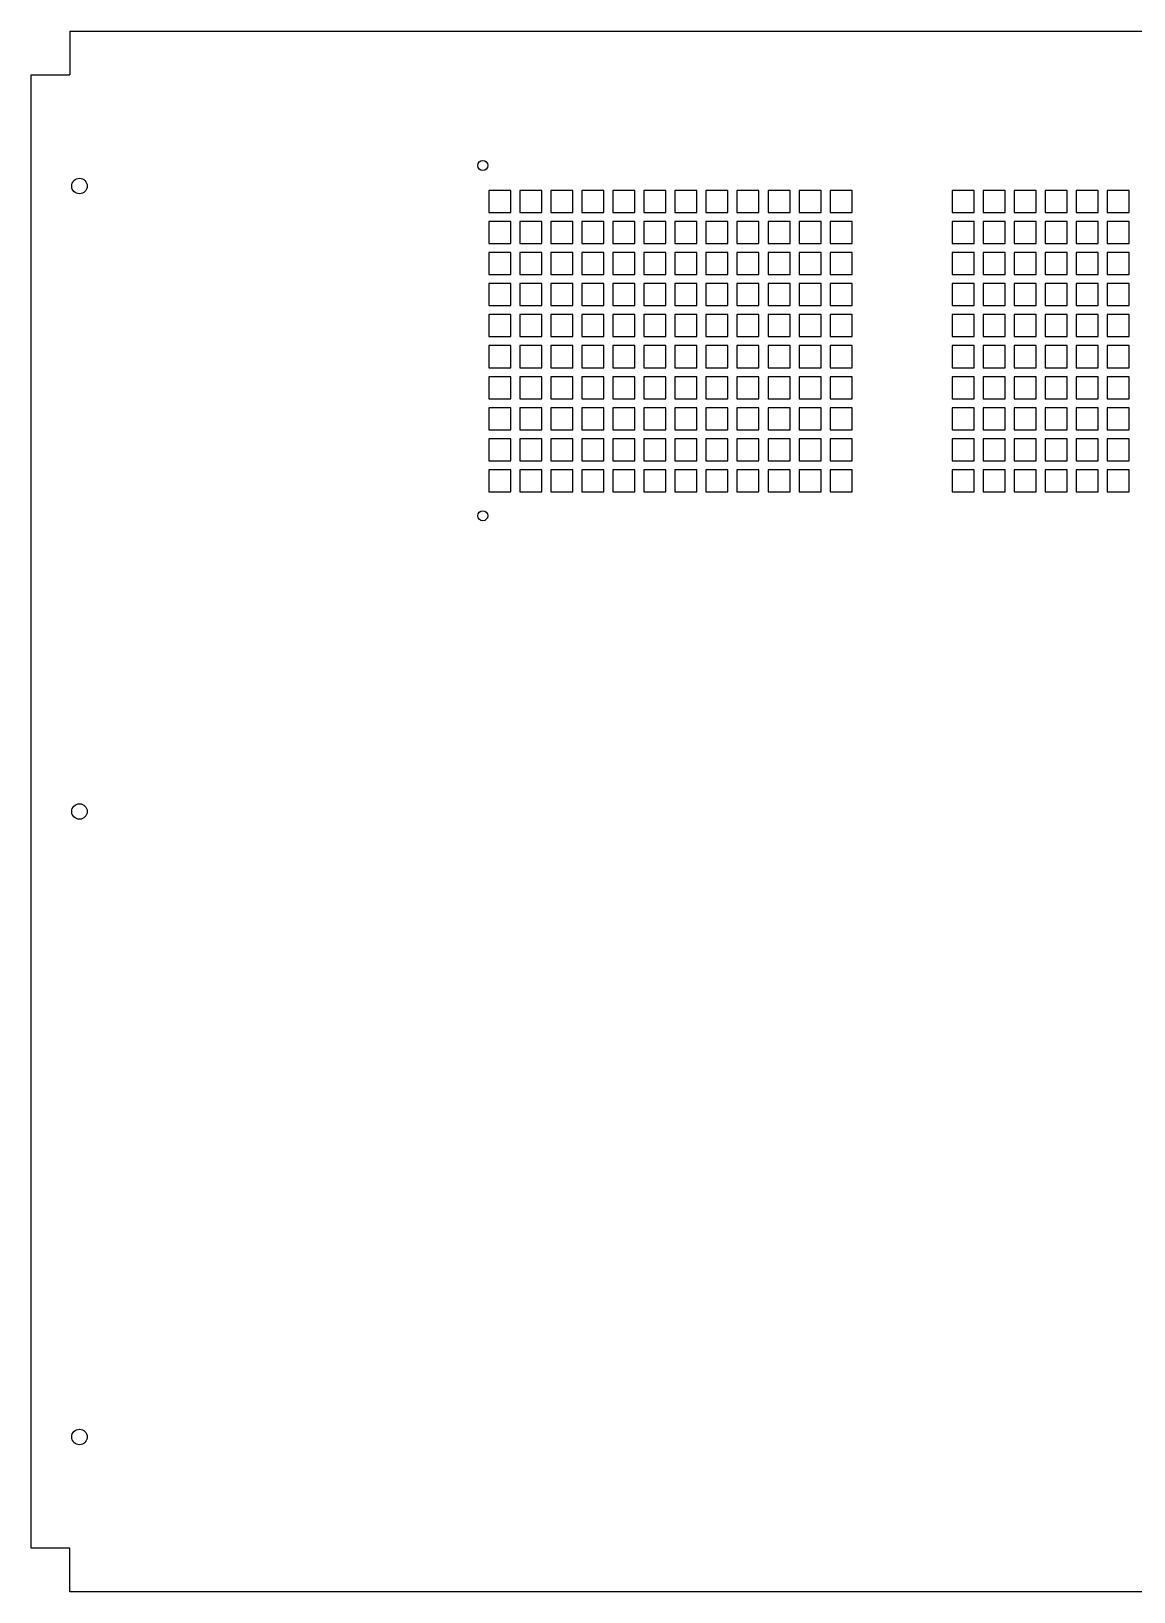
# Model space of a CAD drawing. Header units: inches. Extents: x -22 to 22, y -15.6 to 15.6.
# Drawn here: x -22.03 to 0, y -15.59 to 15.59 of the extents above; entities that cross this region are included whole.
import ezdxf

# ---------------------------------------------------------------- set-up
doc = ezdxf.new("R2010")
doc.units = ezdxf.units.IN
doc.header["$MEASUREMENT"] = 0

msp = doc.modelspace()

# ---------------------------------------------------------------- linework, layer by layer
at = {"color": 7, "linetype": 'Continuous', "lineweight": 25}
for p, q in [((-21.255, 15.594), (21.255, 15.594)), ((-21.255, 15.594), (-21.255, 14.72)), ((-22.029, -14.72), (-22.029, 14.72)), ((-22.029, 14.72), (-21.255, 14.72)), ((-12.445, 12.41), (-12.885, 12.41)), ((-12.885, 12.41), (-12.885, 11.97)), ((-12.445, 11.97), (-12.445, 12.41)), ((-11.825, 12.41), (-12.265, 12.41)), ((-12.265, 12.41), (-12.265, 11.97)), ((-11.825, 11.97), (-11.825, 12.41)), ((-11.205, 12.41), (-11.645, 12.41)), ((-11.645, 12.41), (-11.645, 11.97)), ((-11.205, 11.97), (-11.205, 12.41)), ((-10.585, 12.41), (-11.025, 12.41)), ((-11.025, 12.41), (-11.025, 11.97)), ((-10.585, 11.97), (-10.585, 12.41)), ((-9.965, 12.41), (-10.405, 12.41)), ((-10.405, 12.41), (-10.405, 11.97)), ((-9.965, 11.97), (-9.965, 12.41)), ((-9.345, 12.41), (-9.785, 12.41)), ((-9.785, 12.41), (-9.785, 11.97)), ((-9.345, 11.97), (-9.345, 12.41)), ((-8.725, 12.41), (-9.165, 12.41)), ((-9.165, 12.41), (-9.165, 11.97)), ((-8.725, 11.97), (-8.725, 12.41)), ((-8.105, 12.41), (-8.545, 12.41)), ((-8.545, 12.41), (-8.545, 11.97)), ((-8.105, 11.97), (-8.105, 12.41)), ((-7.485, 12.41), (-7.925, 12.41)), ((-7.925, 12.41), (-7.925, 11.97)), ((-7.485, 11.97), (-7.485, 12.41)), ((-6.865, 12.41), (-7.305, 12.41)), ((-7.305, 12.41), (-7.305, 11.97)), ((-6.865, 11.97), (-6.865, 12.41)), ((-6.245, 12.41), (-6.685, 12.41)), ((-6.685, 12.41), (-6.685, 11.97)), ((-6.245, 11.97), (-6.245, 12.41)), ((-5.625, 12.41), (-6.065, 12.41)), ((-6.065, 12.41), (-6.065, 11.97)), ((-5.625, 11.97), (-5.625, 12.41)), ((-3.185, 12.41), (-3.625, 12.41)), ((-3.625, 12.41), (-3.625, 11.97)), ((-3.185, 11.97), (-3.185, 12.41)), ((-2.565, 12.41), (-3.005, 12.41)), ((-3.005, 12.41), (-3.005, 11.97)), ((-2.565, 11.97), (-2.565, 12.41)), ((-1.945, 12.41), (-2.385, 12.41)), ((-2.385, 12.41), (-2.385, 11.97)), ((-1.945, 11.97), (-1.945, 12.41)), ((-1.325, 12.41), (-1.765, 12.41)), ((-1.765, 12.41), (-1.765, 11.97)), ((-1.325, 11.97), (-1.325, 12.41)), ((-0.705, 12.41), (-1.145, 12.41)), ((-1.145, 12.41), (-1.145, 11.97)), ((-0.705, 11.97), (-0.705, 12.41)), ((-0.085, 12.41), (-0.525, 12.41)), ((-0.525, 12.41), (-0.525, 11.97)), ((-0.085, 11.97), (-0.085, 12.41)), ((-12.885, 11.97), (-12.445, 11.97)), ((-12.265, 11.97), (-11.825, 11.97)), ((-11.645, 11.97), (-11.205, 11.97)), ((-11.025, 11.97), (-10.585, 11.97)), ((-10.405, 11.97), (-9.965, 11.97)), ((-9.785, 11.97), (-9.345, 11.97)), ((-9.165, 11.97), (-8.725, 11.97)), ((-8.545, 11.97), (-8.105, 11.97)), ((-7.925, 11.97), (-7.485, 11.97)), ((-7.305, 11.97), (-6.865, 11.97)), ((-6.685, 11.97), (-6.245, 11.97)), ((-6.065, 11.97), (-5.625, 11.97)), ((-3.625, 11.97), (-3.185, 11.97)), ((-3.005, 11.97), (-2.565, 11.97)), ((-2.385, 11.97), (-1.945, 11.97)), ((-1.765, 11.97), (-1.325, 11.97)), ((-1.145, 11.97), (-0.705, 11.97)), ((-0.525, 11.97), (-0.085, 11.97)), ((-12.445, 11.79), (-12.885, 11.79)), ((-12.885, 11.79), (-12.885, 11.35)), ((-12.445, 11.35), (-12.445, 11.79)), ((-11.825, 11.79), (-12.265, 11.79)), ((-12.265, 11.79), (-12.265, 11.35)), ((-11.825, 11.35), (-11.825, 11.79)), ((-11.205, 11.79), (-11.645, 11.79)), ((-11.645, 11.79), (-11.645, 11.35)), ((-11.205, 11.35), (-11.205, 11.79)), ((-10.585, 11.79), (-11.025, 11.79)), ((-11.025, 11.79), (-11.025, 11.35)), ((-10.585, 11.35), (-10.585, 11.79)), ((-9.965, 11.79), (-10.405, 11.79)), ((-10.405, 11.79), (-10.405, 11.35)), ((-9.965, 11.35), (-9.965, 11.79)), ((-9.345, 11.79), (-9.785, 11.79)), ((-9.785, 11.79), (-9.785, 11.35)), ((-9.345, 11.35), (-9.345, 11.79)), ((-8.725, 11.79), (-9.165, 11.79)), ((-9.165, 11.79), (-9.165, 11.35)), ((-8.725, 11.35), (-8.725, 11.79)), ((-8.105, 11.79), (-8.545, 11.79)), ((-8.545, 11.79), (-8.545, 11.35)), ((-8.105, 11.35), (-8.105, 11.79)), ((-7.485, 11.79), (-7.925, 11.79)), ((-7.925, 11.79), (-7.925, 11.35)), ((-7.485, 11.35), (-7.485, 11.79)), ((-6.865, 11.79), (-7.305, 11.79)), ((-7.305, 11.79), (-7.305, 11.35)), ((-6.865, 11.35), (-6.865, 11.79)), ((-6.245, 11.79), (-6.685, 11.79)), ((-6.685, 11.79), (-6.685, 11.35)), ((-6.245, 11.35), (-6.245, 11.79)), ((-5.625, 11.79), (-6.065, 11.79)), ((-6.065, 11.79), (-6.065, 11.35)), ((-5.625, 11.35), (-5.625, 11.79)), ((-3.185, 11.79), (-3.625, 11.79)), ((-3.625, 11.79), (-3.625, 11.35)), ((-3.185, 11.35), (-3.185, 11.79)), ((-2.565, 11.79), (-3.005, 11.79)), ((-3.005, 11.79), (-3.005, 11.35)), ((-2.565, 11.35), (-2.565, 11.79)), ((-1.945, 11.79), (-2.385, 11.79)), ((-2.385, 11.79), (-2.385, 11.35)), ((-1.945, 11.35), (-1.945, 11.79)), ((-1.325, 11.79), (-1.765, 11.79)), ((-1.765, 11.79), (-1.765, 11.35)), ((-1.325, 11.35), (-1.325, 11.79)), ((-0.705, 11.79), (-1.145, 11.79)), ((-1.145, 11.79), (-1.145, 11.35)), ((-0.705, 11.35), (-0.705, 11.79)), ((-0.085, 11.79), (-0.525, 11.79)), ((-0.525, 11.79), (-0.525, 11.35)), ((-0.085, 11.35), (-0.085, 11.79)), ((-12.885, 11.35), (-12.445, 11.35)), ((-12.265, 11.35), (-11.825, 11.35)), ((-11.645, 11.35), (-11.205, 11.35)), ((-11.025, 11.35), (-10.585, 11.35)), ((-10.405, 11.35), (-9.965, 11.35)), ((-9.785, 11.35), (-9.345, 11.35)), ((-9.165, 11.35), (-8.725, 11.35)), ((-8.545, 11.35), (-8.105, 11.35)), ((-7.925, 11.35), (-7.485, 11.35)), ((-7.305, 11.35), (-6.865, 11.35)), ((-6.685, 11.35), (-6.245, 11.35)), ((-6.065, 11.35), (-5.625, 11.35)), ((-3.625, 11.35), (-3.185, 11.35)), ((-3.005, 11.35), (-2.565, 11.35)), ((-2.385, 11.35), (-1.945, 11.35)), ((-1.765, 11.35), (-1.325, 11.35)), ((-1.145, 11.35), (-0.705, 11.35)), ((-0.525, 11.35), (-0.085, 11.35)), ((-12.445, 11.17), (-12.885, 11.17)), ((-12.885, 11.17), (-12.885, 10.73)), ((-12.445, 10.73), (-12.445, 11.17)), ((-11.825, 11.17), (-12.265, 11.17)), ((-12.265, 11.17), (-12.265, 10.73)), ((-11.825, 10.73), (-11.825, 11.17)), ((-11.205, 11.17), (-11.645, 11.17)), ((-11.645, 11.17), (-11.645, 10.73)), ((-11.205, 10.73), (-11.205, 11.17)), ((-10.585, 11.17), (-11.025, 11.17)), ((-11.025, 11.17), (-11.025, 10.73)), ((-10.585, 10.73), (-10.585, 11.17)), ((-9.965, 11.17), (-10.405, 11.17)), ((-10.405, 11.17), (-10.405, 10.73)), ((-9.965, 10.73), (-9.965, 11.17)), ((-9.345, 11.17), (-9.785, 11.17)), ((-9.785, 11.17), (-9.785, 10.73)), ((-9.345, 10.73), (-9.345, 11.17)), ((-8.725, 11.17), (-9.165, 11.17)), ((-9.165, 11.17), (-9.165, 10.73)), ((-8.725, 10.73), (-8.725, 11.17)), ((-8.105, 11.17), (-8.545, 11.17)), ((-8.545, 11.17), (-8.545, 10.73)), ((-8.105, 10.73), (-8.105, 11.17)), ((-7.485, 11.17), (-7.925, 11.17)), ((-7.925, 11.17), (-7.925, 10.73)), ((-7.485, 10.73), (-7.485, 11.17)), ((-6.865, 11.17), (-7.305, 11.17)), ((-7.305, 11.17), (-7.305, 10.73)), ((-6.865, 10.73), (-6.865, 11.17)), ((-6.245, 11.17), (-6.685, 11.17)), ((-6.685, 11.17), (-6.685, 10.73)), ((-6.245, 10.73), (-6.245, 11.17)), ((-5.625, 11.17), (-6.065, 11.17)), ((-6.065, 11.17), (-6.065, 10.73)), ((-5.625, 10.73), (-5.625, 11.17)), ((-3.185, 11.17), (-3.625, 11.17)), ((-3.625, 11.17), (-3.625, 10.73)), ((-3.185, 10.73), (-3.185, 11.17)), ((-2.565, 11.17), (-3.005, 11.17)), ((-3.005, 11.17), (-3.005, 10.73)), ((-2.565, 10.73), (-2.565, 11.17)), ((-1.945, 11.17), (-2.385, 11.17)), ((-2.385, 11.17), (-2.385, 10.73)), ((-1.945, 10.73), (-1.945, 11.17)), ((-1.325, 11.17), (-1.765, 11.17)), ((-1.765, 11.17), (-1.765, 10.73)), ((-1.325, 10.73), (-1.325, 11.17)), ((-0.705, 11.17), (-1.145, 11.17)), ((-1.145, 11.17), (-1.145, 10.73)), ((-0.705, 10.73), (-0.705, 11.17)), ((-0.085, 11.17), (-0.525, 11.17)), ((-0.525, 11.17), (-0.525, 10.73)), ((-0.085, 10.73), (-0.085, 11.17)), ((-12.885, 10.73), (-12.445, 10.73)), ((-12.265, 10.73), (-11.825, 10.73)), ((-11.645, 10.73), (-11.205, 10.73)), ((-11.025, 10.73), (-10.585, 10.73)), ((-10.405, 10.73), (-9.965, 10.73)), ((-9.785, 10.73), (-9.345, 10.73)), ((-9.165, 10.73), (-8.725, 10.73)), ((-8.545, 10.73), (-8.105, 10.73)), ((-7.925, 10.73), (-7.485, 10.73)), ((-7.305, 10.73), (-6.865, 10.73)), ((-6.685, 10.73), (-6.245, 10.73)), ((-6.065, 10.73), (-5.625, 10.73)), ((-3.625, 10.73), (-3.185, 10.73)), ((-3.005, 10.73), (-2.565, 10.73)), ((-2.385, 10.73), (-1.945, 10.73)), ((-1.765, 10.73), (-1.325, 10.73)), ((-1.145, 10.73), (-0.705, 10.73)), ((-0.525, 10.73), (-0.085, 10.73)), ((-12.445, 10.55), (-12.885, 10.55)), ((-12.885, 10.55), (-12.885, 10.11)), ((-12.445, 10.11), (-12.445, 10.55)), ((-11.825, 10.55), (-12.265, 10.55)), ((-12.265, 10.55), (-12.265, 10.11)), ((-11.825, 10.11), (-11.825, 10.55)), ((-11.205, 10.55), (-11.645, 10.55)), ((-11.645, 10.55), (-11.645, 10.11)), ((-11.205, 10.11), (-11.205, 10.55)), ((-10.585, 10.55), (-11.025, 10.55)), ((-11.025, 10.55), (-11.025, 10.11)), ((-10.585, 10.11), (-10.585, 10.55)), ((-9.965, 10.55), (-10.405, 10.55)), ((-10.405, 10.55), (-10.405, 10.11)), ((-9.965, 10.11), (-9.965, 10.55)), ((-9.345, 10.55), (-9.785, 10.55)), ((-9.785, 10.55), (-9.785, 10.11)), ((-9.345, 10.11), (-9.345, 10.55)), ((-8.725, 10.55), (-9.165, 10.55)), ((-9.165, 10.55), (-9.165, 10.11)), ((-8.725, 10.11), (-8.725, 10.55)), ((-8.105, 10.55), (-8.545, 10.55)), ((-8.545, 10.55), (-8.545, 10.11)), ((-8.105, 10.11), (-8.105, 10.55)), ((-7.485, 10.55), (-7.925, 10.55)), ((-7.925, 10.55), (-7.925, 10.11)), ((-7.485, 10.11), (-7.485, 10.55)), ((-6.865, 10.55), (-7.305, 10.55)), ((-7.305, 10.55), (-7.305, 10.11)), ((-6.865, 10.11), (-6.865, 10.55)), ((-6.245, 10.55), (-6.685, 10.55)), ((-6.685, 10.55), (-6.685, 10.11)), ((-6.245, 10.11), (-6.245, 10.55)), ((-5.625, 10.55), (-6.065, 10.55)), ((-6.065, 10.55), (-6.065, 10.11)), ((-5.625, 10.11), (-5.625, 10.55)), ((-3.185, 10.55), (-3.625, 10.55)), ((-3.625, 10.55), (-3.625, 10.11)), ((-3.185, 10.11), (-3.185, 10.55)), ((-2.565, 10.55), (-3.005, 10.55)), ((-3.005, 10.55), (-3.005, 10.11)), ((-2.565, 10.11), (-2.565, 10.55)), ((-1.945, 10.55), (-2.385, 10.55)), ((-2.385, 10.55), (-2.385, 10.11)), ((-1.945, 10.11), (-1.945, 10.55)), ((-1.325, 10.55), (-1.765, 10.55)), ((-1.765, 10.55), (-1.765, 10.11)), ((-1.325, 10.11), (-1.325, 10.55)), ((-0.705, 10.55), (-1.145, 10.55)), ((-1.145, 10.55), (-1.145, 10.11)), ((-0.705, 10.11), (-0.705, 10.55)), ((-0.085, 10.55), (-0.525, 10.55)), ((-0.525, 10.55), (-0.525, 10.11)), ((-0.085, 10.11), (-0.085, 10.55)), ((-12.885, 10.11), (-12.445, 10.11)), ((-12.265, 10.11), (-11.825, 10.11)), ((-11.645, 10.11), (-11.205, 10.11)), ((-11.025, 10.11), (-10.585, 10.11)), ((-10.405, 10.11), (-9.965, 10.11)), ((-9.785, 10.11), (-9.345, 10.11)), ((-9.165, 10.11), (-8.725, 10.11)), ((-8.545, 10.11), (-8.105, 10.11)), ((-7.925, 10.11), (-7.485, 10.11)), ((-7.305, 10.11), (-6.865, 10.11)), ((-6.685, 10.11), (-6.245, 10.11)), ((-6.065, 10.11), (-5.625, 10.11)), ((-3.625, 10.11), (-3.185, 10.11)), ((-3.005, 10.11), (-2.565, 10.11)), ((-2.385, 10.11), (-1.945, 10.11)), ((-1.765, 10.11), (-1.325, 10.11)), ((-1.145, 10.11), (-0.705, 10.11)), ((-0.525, 10.11), (-0.085, 10.11)), ((-12.445, 9.93), (-12.885, 9.93)), ((-12.885, 9.93), (-12.885, 9.49)), ((-12.445, 9.49), (-12.445, 9.93)), ((-11.825, 9.93), (-12.265, 9.93)), ((-12.265, 9.93), (-12.265, 9.49)), ((-11.825, 9.49), (-11.825, 9.93)), ((-11.205, 9.93), (-11.645, 9.93)), ((-11.645, 9.93), (-11.645, 9.49)), ((-11.205, 9.49), (-11.205, 9.93)), ((-10.585, 9.93), (-11.025, 9.93)), ((-11.025, 9.93), (-11.025, 9.49)), ((-10.585, 9.49), (-10.585, 9.93)), ((-9.965, 9.93), (-10.405, 9.93)), ((-10.405, 9.93), (-10.405, 9.49)), ((-9.965, 9.49), (-9.965, 9.93)), ((-9.345, 9.93), (-9.785, 9.93)), ((-9.785, 9.93), (-9.785, 9.49)), ((-9.345, 9.49), (-9.345, 9.93)), ((-8.725, 9.93), (-9.165, 9.93)), ((-9.165, 9.93), (-9.165, 9.49)), ((-8.725, 9.49), (-8.725, 9.93)), ((-8.105, 9.93), (-8.545, 9.93)), ((-8.545, 9.93), (-8.545, 9.49)), ((-8.105, 9.49), (-8.105, 9.93)), ((-7.485, 9.93), (-7.925, 9.93)), ((-7.925, 9.93), (-7.925, 9.49)), ((-7.485, 9.49), (-7.485, 9.93)), ((-6.865, 9.93), (-7.305, 9.93)), ((-7.305, 9.93), (-7.305, 9.49)), ((-6.865, 9.49), (-6.865, 9.93)), ((-6.245, 9.93), (-6.685, 9.93)), ((-6.685, 9.93), (-6.685, 9.49)), ((-6.245, 9.49), (-6.245, 9.93)), ((-5.625, 9.93), (-6.065, 9.93)), ((-6.065, 9.93), (-6.065, 9.49)), ((-5.625, 9.49), (-5.625, 9.93)), ((-3.185, 9.93), (-3.625, 9.93)), ((-3.625, 9.93), (-3.625, 9.49)), ((-3.185, 9.49), (-3.185, 9.93)), ((-2.565, 9.93), (-3.005, 9.93)), ((-3.005, 9.93), (-3.005, 9.49)), ((-2.565, 9.49), (-2.565, 9.93)), ((-1.945, 9.93), (-2.385, 9.93)), ((-2.385, 9.93), (-2.385, 9.49)), ((-1.945, 9.49), (-1.945, 9.93)), ((-1.325, 9.93), (-1.765, 9.93)), ((-1.765, 9.93), (-1.765, 9.49)), ((-1.325, 9.49), (-1.325, 9.93)), ((-0.705, 9.93), (-1.145, 9.93)), ((-1.145, 9.93), (-1.145, 9.49)), ((-0.705, 9.49), (-0.705, 9.93)), ((-0.085, 9.93), (-0.525, 9.93)), ((-0.525, 9.93), (-0.525, 9.49)), ((-0.085, 9.49), (-0.085, 9.93)), ((-12.885, 9.49), (-12.445, 9.49)), ((-12.265, 9.49), (-11.825, 9.49)), ((-11.645, 9.49), (-11.205, 9.49)), ((-11.025, 9.49), (-10.585, 9.49)), ((-10.405, 9.49), (-9.965, 9.49)), ((-9.785, 9.49), (-9.345, 9.49)), ((-9.165, 9.49), (-8.725, 9.49)), ((-8.545, 9.49), (-8.105, 9.49)), ((-7.925, 9.49), (-7.485, 9.49)), ((-7.305, 9.49), (-6.865, 9.49)), ((-6.685, 9.49), (-6.245, 9.49)), ((-6.065, 9.49), (-5.625, 9.49)), ((-3.625, 9.49), (-3.185, 9.49)), ((-3.005, 9.49), (-2.565, 9.49)), ((-2.385, 9.49), (-1.945, 9.49)), ((-1.765, 9.49), (-1.325, 9.49)), ((-1.145, 9.49), (-0.705, 9.49)), ((-0.525, 9.49), (-0.085, 9.49)), ((-12.445, 9.31), (-12.885, 9.31)), ((-12.885, 9.31), (-12.885, 8.87)), ((-12.445, 8.87), (-12.445, 9.31)), ((-11.825, 9.31), (-12.265, 9.31)), ((-12.265, 9.31), (-12.265, 8.87)), ((-11.825, 8.87), (-11.825, 9.31)), ((-11.205, 9.31), (-11.645, 9.31)), ((-11.645, 9.31), (-11.645, 8.87)), ((-11.205, 8.87), (-11.205, 9.31)), ((-10.585, 9.31), (-11.025, 9.31)), ((-11.025, 9.31), (-11.025, 8.87)), ((-10.585, 8.87), (-10.585, 9.31)), ((-9.965, 9.31), (-10.405, 9.31)), ((-10.405, 9.31), (-10.405, 8.87)), ((-9.965, 8.87), (-9.965, 9.31)), ((-9.345, 9.31), (-9.785, 9.31)), ((-9.785, 9.31), (-9.785, 8.87)), ((-9.345, 8.87), (-9.345, 9.31)), ((-8.725, 9.31), (-9.165, 9.31)), ((-9.165, 9.31), (-9.165, 8.87)), ((-8.725, 8.87), (-8.725, 9.31)), ((-8.105, 9.31), (-8.545, 9.31)), ((-8.545, 9.31), (-8.545, 8.87)), ((-8.105, 8.87), (-8.105, 9.31)), ((-7.485, 9.31), (-7.925, 9.31)), ((-7.925, 9.31), (-7.925, 8.87)), ((-7.485, 8.87), (-7.485, 9.31)), ((-6.865, 9.31), (-7.305, 9.31)), ((-7.305, 9.31), (-7.305, 8.87)), ((-6.865, 8.87), (-6.865, 9.31)), ((-6.245, 9.31), (-6.685, 9.31)), ((-6.685, 9.31), (-6.685, 8.87)), ((-6.245, 8.87), (-6.245, 9.31)), ((-5.625, 9.31), (-6.065, 9.31)), ((-6.065, 9.31), (-6.065, 8.87)), ((-5.625, 8.87), (-5.625, 9.31)), ((-3.185, 9.31), (-3.625, 9.31)), ((-3.625, 9.31), (-3.625, 8.87)), ((-3.185, 8.87), (-3.185, 9.31)), ((-2.565, 9.31), (-3.005, 9.31)), ((-3.005, 9.31), (-3.005, 8.87)), ((-2.565, 8.87), (-2.565, 9.31)), ((-1.945, 9.31), (-2.385, 9.31)), ((-2.385, 9.31), (-2.385, 8.87)), ((-1.945, 8.87), (-1.945, 9.31)), ((-1.325, 9.31), (-1.765, 9.31)), ((-1.765, 9.31), (-1.765, 8.87)), ((-1.325, 8.87), (-1.325, 9.31)), ((-0.705, 9.31), (-1.145, 9.31)), ((-1.145, 9.31), (-1.145, 8.87)), ((-0.705, 8.87), (-0.705, 9.31)), ((-0.085, 9.31), (-0.525, 9.31)), ((-0.525, 9.31), (-0.525, 8.87)), ((-0.085, 8.87), (-0.085, 9.31)), ((-12.885, 8.87), (-12.445, 8.87)), ((-12.265, 8.87), (-11.825, 8.87)), ((-11.645, 8.87), (-11.205, 8.87)), ((-11.025, 8.87), (-10.585, 8.87)), ((-10.405, 8.87), (-9.965, 8.87)), ((-9.785, 8.87), (-9.345, 8.87)), ((-9.165, 8.87), (-8.725, 8.87)), ((-8.545, 8.87), (-8.105, 8.87)), ((-7.925, 8.87), (-7.485, 8.87)), ((-7.305, 8.87), (-6.865, 8.87)), ((-6.685, 8.87), (-6.245, 8.87)), ((-6.065, 8.87), (-5.625, 8.87)), ((-3.625, 8.87), (-3.185, 8.87)), ((-3.005, 8.87), (-2.565, 8.87)), ((-2.385, 8.87), (-1.945, 8.87)), ((-1.765, 8.87), (-1.325, 8.87)), ((-1.145, 8.87), (-0.705, 8.87)), ((-0.525, 8.87), (-0.085, 8.87)), ((-12.445, 8.69), (-12.885, 8.69)), ((-12.885, 8.69), (-12.885, 8.25)), ((-12.445, 8.25), (-12.445, 8.69)), ((-11.825, 8.69), (-12.265, 8.69)), ((-12.265, 8.69), (-12.265, 8.25)), ((-11.825, 8.25), (-11.825, 8.69)), ((-11.205, 8.69), (-11.645, 8.69)), ((-11.645, 8.69), (-11.645, 8.25)), ((-11.205, 8.25), (-11.205, 8.69)), ((-10.585, 8.69), (-11.025, 8.69)), ((-11.025, 8.69), (-11.025, 8.25)), ((-10.585, 8.25), (-10.585, 8.69)), ((-9.965, 8.69), (-10.405, 8.69)), ((-10.405, 8.69), (-10.405, 8.25)), ((-9.965, 8.25), (-9.965, 8.69)), ((-9.345, 8.69), (-9.785, 8.69)), ((-9.785, 8.69), (-9.785, 8.25)), ((-9.345, 8.25), (-9.345, 8.69)), ((-8.725, 8.69), (-9.165, 8.69)), ((-9.165, 8.69), (-9.165, 8.25)), ((-8.725, 8.25), (-8.725, 8.69)), ((-8.105, 8.69), (-8.545, 8.69)), ((-8.545, 8.69), (-8.545, 8.25)), ((-8.105, 8.25), (-8.105, 8.69)), ((-7.485, 8.69), (-7.925, 8.69)), ((-7.925, 8.69), (-7.925, 8.25)), ((-7.485, 8.25), (-7.485, 8.69)), ((-6.865, 8.69), (-7.305, 8.69)), ((-7.305, 8.69), (-7.305, 8.25)), ((-6.865, 8.25), (-6.865, 8.69)), ((-6.245, 8.69), (-6.685, 8.69)), ((-6.685, 8.69), (-6.685, 8.25)), ((-6.245, 8.25), (-6.245, 8.69)), ((-5.625, 8.69), (-6.065, 8.69)), ((-6.065, 8.69), (-6.065, 8.25)), ((-5.625, 8.25), (-5.625, 8.69)), ((-3.185, 8.69), (-3.625, 8.69)), ((-3.625, 8.69), (-3.625, 8.25)), ((-3.185, 8.25), (-3.185, 8.69)), ((-2.565, 8.69), (-3.005, 8.69)), ((-3.005, 8.69), (-3.005, 8.25)), ((-2.565, 8.25), (-2.565, 8.69)), ((-1.945, 8.69), (-2.385, 8.69)), ((-2.385, 8.69), (-2.385, 8.25)), ((-1.945, 8.25), (-1.945, 8.69)), ((-1.325, 8.69), (-1.765, 8.69)), ((-1.765, 8.69), (-1.765, 8.25)), ((-1.325, 8.25), (-1.325, 8.69)), ((-0.705, 8.69), (-1.145, 8.69)), ((-1.145, 8.69), (-1.145, 8.25)), ((-0.705, 8.25), (-0.705, 8.69)), ((-0.085, 8.69), (-0.525, 8.69)), ((-0.525, 8.69), (-0.525, 8.25)), ((-0.085, 8.25), (-0.085, 8.69)), ((-12.885, 8.25), (-12.445, 8.25)), ((-12.265, 8.25), (-11.825, 8.25)), ((-11.645, 8.25), (-11.205, 8.25)), ((-11.025, 8.25), (-10.585, 8.25)), ((-10.405, 8.25), (-9.965, 8.25)), ((-9.785, 8.25), (-9.345, 8.25)), ((-9.165, 8.25), (-8.725, 8.25)), ((-8.545, 8.25), (-8.105, 8.25)), ((-7.925, 8.25), (-7.485, 8.25)), ((-7.305, 8.25), (-6.865, 8.25)), ((-6.685, 8.25), (-6.245, 8.25)), ((-6.065, 8.25), (-5.625, 8.25)), ((-3.625, 8.25), (-3.185, 8.25)), ((-3.005, 8.25), (-2.565, 8.25)), ((-2.385, 8.25), (-1.945, 8.25)), ((-1.765, 8.25), (-1.325, 8.25)), ((-1.145, 8.25), (-0.705, 8.25)), ((-0.525, 8.25), (-0.085, 8.25)), ((-12.445, 8.07), (-12.885, 8.07)), ((-12.885, 8.07), (-12.885, 7.63)), ((-12.445, 7.63), (-12.445, 8.07)), ((-11.825, 8.07), (-12.265, 8.07)), ((-12.265, 8.07), (-12.265, 7.63)), ((-11.825, 7.63), (-11.825, 8.07)), ((-11.205, 8.07), (-11.645, 8.07)), ((-11.645, 8.07), (-11.645, 7.63)), ((-11.205, 7.63), (-11.205, 8.07)), ((-10.585, 8.07), (-11.025, 8.07)), ((-11.025, 8.07), (-11.025, 7.63)), ((-10.585, 7.63), (-10.585, 8.07)), ((-9.965, 8.07), (-10.405, 8.07)), ((-10.405, 8.07), (-10.405, 7.63)), ((-9.965, 7.63), (-9.965, 8.07)), ((-9.345, 8.07), (-9.785, 8.07)), ((-9.785, 8.07), (-9.785, 7.63)), ((-9.345, 7.63), (-9.345, 8.07)), ((-8.725, 8.07), (-9.165, 8.07)), ((-9.165, 8.07), (-9.165, 7.63)), ((-8.725, 7.63), (-8.725, 8.07)), ((-8.105, 8.07), (-8.545, 8.07)), ((-8.545, 8.07), (-8.545, 7.63)), ((-8.105, 7.63), (-8.105, 8.07)), ((-7.485, 8.07), (-7.925, 8.07)), ((-7.925, 8.07), (-7.925, 7.63)), ((-7.485, 7.63), (-7.485, 8.07)), ((-6.865, 8.07), (-7.305, 8.07)), ((-7.305, 8.07), (-7.305, 7.63)), ((-6.865, 7.63), (-6.865, 8.07)), ((-6.245, 8.07), (-6.685, 8.07)), ((-6.685, 8.07), (-6.685, 7.63)), ((-6.245, 7.63), (-6.245, 8.07)), ((-5.625, 8.07), (-6.065, 8.07)), ((-6.065, 8.07), (-6.065, 7.63)), ((-5.625, 7.63), (-5.625, 8.07)), ((-3.185, 8.07), (-3.625, 8.07)), ((-3.625, 8.07), (-3.625, 7.63)), ((-3.185, 7.63), (-3.185, 8.07)), ((-2.565, 8.07), (-3.005, 8.07)), ((-3.005, 8.07), (-3.005, 7.63)), ((-2.565, 7.63), (-2.565, 8.07)), ((-1.945, 8.07), (-2.385, 8.07)), ((-2.385, 8.07), (-2.385, 7.63)), ((-1.945, 7.63), (-1.945, 8.07)), ((-1.325, 8.07), (-1.765, 8.07)), ((-1.765, 8.07), (-1.765, 7.63)), ((-1.325, 7.63), (-1.325, 8.07)), ((-0.705, 8.07), (-1.145, 8.07)), ((-1.145, 8.07), (-1.145, 7.63)), ((-0.705, 7.63), (-0.705, 8.07)), ((-0.085, 8.07), (-0.525, 8.07)), ((-0.525, 8.07), (-0.525, 7.63)), ((-0.085, 7.63), (-0.085, 8.07)), ((-12.885, 7.63), (-12.445, 7.63)), ((-12.265, 7.63), (-11.825, 7.63)), ((-11.645, 7.63), (-11.205, 7.63)), ((-11.025, 7.63), (-10.585, 7.63)), ((-10.405, 7.63), (-9.965, 7.63)), ((-9.785, 7.63), (-9.345, 7.63)), ((-9.165, 7.63), (-8.725, 7.63)), ((-8.545, 7.63), (-8.105, 7.63)), ((-7.925, 7.63), (-7.485, 7.63)), ((-7.305, 7.63), (-6.865, 7.63)), ((-6.685, 7.63), (-6.245, 7.63)), ((-6.065, 7.63), (-5.625, 7.63)), ((-3.625, 7.63), (-3.185, 7.63)), ((-3.005, 7.63), (-2.565, 7.63)), ((-2.385, 7.63), (-1.945, 7.63)), ((-1.765, 7.63), (-1.325, 7.63)), ((-1.145, 7.63), (-0.705, 7.63)), ((-0.525, 7.63), (-0.085, 7.63)), ((-12.445, 7.45), (-12.885, 7.45)), ((-12.885, 7.45), (-12.885, 7.01)), ((-12.445, 7.01), (-12.445, 7.45)), ((-11.825, 7.45), (-12.265, 7.45)), ((-12.265, 7.45), (-12.265, 7.01)), ((-11.825, 7.01), (-11.825, 7.45)), ((-11.205, 7.45), (-11.645, 7.45)), ((-11.645, 7.45), (-11.645, 7.01)), ((-11.205, 7.01), (-11.205, 7.45)), ((-10.585, 7.45), (-11.025, 7.45)), ((-11.025, 7.45), (-11.025, 7.01)), ((-10.585, 7.01), (-10.585, 7.45)), ((-9.965, 7.45), (-10.405, 7.45)), ((-10.405, 7.45), (-10.405, 7.01)), ((-9.965, 7.01), (-9.965, 7.45)), ((-9.345, 7.45), (-9.785, 7.45)), ((-9.785, 7.45), (-9.785, 7.01)), ((-9.345, 7.01), (-9.345, 7.45)), ((-8.725, 7.45), (-9.165, 7.45)), ((-9.165, 7.45), (-9.165, 7.01)), ((-8.725, 7.01), (-8.725, 7.45)), ((-8.105, 7.45), (-8.545, 7.45)), ((-8.545, 7.45), (-8.545, 7.01)), ((-8.105, 7.01), (-8.105, 7.45)), ((-7.485, 7.45), (-7.925, 7.45)), ((-7.925, 7.45), (-7.925, 7.01)), ((-7.485, 7.01), (-7.485, 7.45)), ((-6.865, 7.45), (-7.305, 7.45)), ((-7.305, 7.45), (-7.305, 7.01)), ((-6.865, 7.01), (-6.865, 7.45)), ((-6.245, 7.45), (-6.685, 7.45)), ((-6.685, 7.45), (-6.685, 7.01)), ((-6.245, 7.01), (-6.245, 7.45)), ((-5.625, 7.45), (-6.065, 7.45)), ((-6.065, 7.45), (-6.065, 7.01)), ((-5.625, 7.01), (-5.625, 7.45)), ((-3.185, 7.45), (-3.625, 7.45)), ((-3.625, 7.45), (-3.625, 7.01)), ((-3.185, 7.01), (-3.185, 7.45)), ((-2.565, 7.45), (-3.005, 7.45)), ((-3.005, 7.45), (-3.005, 7.01)), ((-2.565, 7.01), (-2.565, 7.45)), ((-1.945, 7.45), (-2.385, 7.45)), ((-2.385, 7.45), (-2.385, 7.01)), ((-1.945, 7.01), (-1.945, 7.45)), ((-1.325, 7.45), (-1.765, 7.45)), ((-1.765, 7.45), (-1.765, 7.01)), ((-1.325, 7.01), (-1.325, 7.45)), ((-0.705, 7.45), (-1.145, 7.45)), ((-1.145, 7.45), (-1.145, 7.01)), ((-0.705, 7.01), (-0.705, 7.45)), ((-0.085, 7.45), (-0.525, 7.45)), ((-0.525, 7.45), (-0.525, 7.01)), ((-0.085, 7.01), (-0.085, 7.45)), ((-12.885, 7.01), (-12.445, 7.01)), ((-12.265, 7.01), (-11.825, 7.01)), ((-11.645, 7.01), (-11.205, 7.01)), ((-11.025, 7.01), (-10.585, 7.01)), ((-10.405, 7.01), (-9.965, 7.01)), ((-9.785, 7.01), (-9.345, 7.01)), ((-9.165, 7.01), (-8.725, 7.01)), ((-8.545, 7.01), (-8.105, 7.01)), ((-7.925, 7.01), (-7.485, 7.01)), ((-7.305, 7.01), (-6.865, 7.01)), ((-6.685, 7.01), (-6.245, 7.01)), ((-6.065, 7.01), (-5.625, 7.01)), ((-3.625, 7.01), (-3.185, 7.01)), ((-3.005, 7.01), (-2.565, 7.01)), ((-2.385, 7.01), (-1.945, 7.01)), ((-1.765, 7.01), (-1.325, 7.01)), ((-1.145, 7.01), (-0.705, 7.01)), ((-0.525, 7.01), (-0.085, 7.01)), ((-12.445, 6.83), (-12.885, 6.83)), ((-12.885, 6.83), (-12.885, 6.39)), ((-12.445, 6.39), (-12.445, 6.83)), ((-11.825, 6.83), (-12.265, 6.83)), ((-12.265, 6.83), (-12.265, 6.39)), ((-11.825, 6.39), (-11.825, 6.83)), ((-11.205, 6.83), (-11.645, 6.83)), ((-11.645, 6.83), (-11.645, 6.39)), ((-11.205, 6.39), (-11.205, 6.83)), ((-10.585, 6.83), (-11.025, 6.83)), ((-11.025, 6.83), (-11.025, 6.39)), ((-10.585, 6.39), (-10.585, 6.83)), ((-9.965, 6.83), (-10.405, 6.83)), ((-10.405, 6.83), (-10.405, 6.39)), ((-9.965, 6.39), (-9.965, 6.83)), ((-9.345, 6.83), (-9.785, 6.83)), ((-9.785, 6.83), (-9.785, 6.39)), ((-9.345, 6.39), (-9.345, 6.83)), ((-8.725, 6.83), (-9.165, 6.83)), ((-9.165, 6.83), (-9.165, 6.39)), ((-8.725, 6.39), (-8.725, 6.83)), ((-8.105, 6.83), (-8.545, 6.83)), ((-8.545, 6.83), (-8.545, 6.39)), ((-8.105, 6.39), (-8.105, 6.83)), ((-7.485, 6.83), (-7.925, 6.83)), ((-7.925, 6.83), (-7.925, 6.39)), ((-7.485, 6.39), (-7.485, 6.83)), ((-6.865, 6.83), (-7.305, 6.83)), ((-7.305, 6.83), (-7.305, 6.39)), ((-6.865, 6.39), (-6.865, 6.83)), ((-6.245, 6.83), (-6.685, 6.83)), ((-6.685, 6.83), (-6.685, 6.39)), ((-6.245, 6.39), (-6.245, 6.83)), ((-5.625, 6.83), (-6.065, 6.83)), ((-6.065, 6.83), (-6.065, 6.39)), ((-5.625, 6.39), (-5.625, 6.83)), ((-3.185, 6.83), (-3.625, 6.83)), ((-3.625, 6.83), (-3.625, 6.39)), ((-3.185, 6.39), (-3.185, 6.83)), ((-2.565, 6.83), (-3.005, 6.83)), ((-3.005, 6.83), (-3.005, 6.39)), ((-2.565, 6.39), (-2.565, 6.83)), ((-1.945, 6.83), (-2.385, 6.83)), ((-2.385, 6.83), (-2.385, 6.39)), ((-1.945, 6.39), (-1.945, 6.83)), ((-1.325, 6.83), (-1.765, 6.83)), ((-1.765, 6.83), (-1.765, 6.39)), ((-1.325, 6.39), (-1.325, 6.83)), ((-0.705, 6.83), (-1.145, 6.83)), ((-1.145, 6.83), (-1.145, 6.39)), ((-0.705, 6.39), (-0.705, 6.83)), ((-0.085, 6.83), (-0.525, 6.83)), ((-0.525, 6.83), (-0.525, 6.39)), ((-0.085, 6.39), (-0.085, 6.83)), ((-12.885, 6.39), (-12.445, 6.39)), ((-12.265, 6.39), (-11.825, 6.39)), ((-11.645, 6.39), (-11.205, 6.39)), ((-11.025, 6.39), (-10.585, 6.39)), ((-10.405, 6.39), (-9.965, 6.39)), ((-9.785, 6.39), (-9.345, 6.39)), ((-9.165, 6.39), (-8.725, 6.39)), ((-8.545, 6.39), (-8.105, 6.39)), ((-7.925, 6.39), (-7.485, 6.39)), ((-7.305, 6.39), (-6.865, 6.39)), ((-6.685, 6.39), (-6.245, 6.39)), ((-6.065, 6.39), (-5.625, 6.39)), ((-3.625, 6.39), (-3.185, 6.39)), ((-3.005, 6.39), (-2.565, 6.39)), ((-2.385, 6.39), (-1.945, 6.39)), ((-1.765, 6.39), (-1.325, 6.39)), ((-1.145, 6.39), (-0.705, 6.39)), ((-0.525, 6.39), (-0.085, 6.39)), ((-21.255, -14.72), (-22.029, -14.72)), ((-21.255, -15.594), (-21.255, -14.72)), ((21.255, -15.594), (-21.255, -15.594))]:
    msp.add_line(p, q, dxfattribs=at)
for centre, radius in [((-13.005, 12.91), 0.1), ((-21.065, 12.5), 0.155), ((-13.005, 5.91), 0.1), ((-21.065, 0), 0.155), ((-21.065, -12.5), 0.155)]:
    msp.add_circle(centre, radius, dxfattribs=at)

doc.saveas('drawing.dxf')
